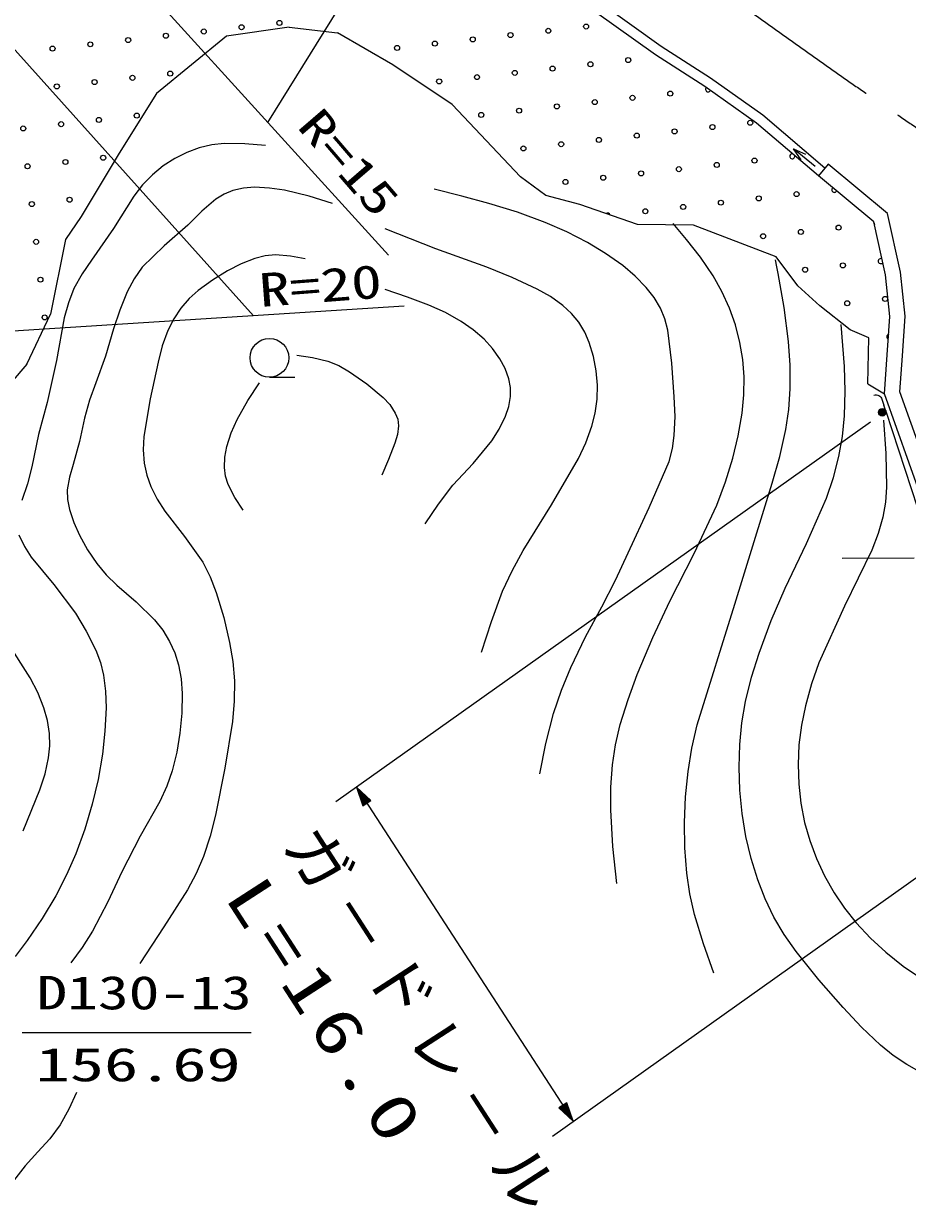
# Model space of a CAD drawing. Units: millimetres, scale not verified. Extents: x 40000 to 680000, y 20000 to 380000.
# Drawn here: x 179500 to 214337, y 257670 to 304269 of the extents above; entities that cross this region are included whole.
import ezdxf
from ezdxf.enums import TextEntityAlignment as Align

# ---------------------------------------------------------------- set-up
doc = ezdxf.new("R2010")
doc.units = ezdxf.units.MM
doc.header["$LTSCALE"] = 1000
doc.linetypes.add('CHAIN', pattern=[18.5, 12, -1.5, 3.5, -1.5])
for name, color, linetype, lineweight in [('M-BGD', 7, 'Continuous', 25), ('M-BGD-HTXT', 7, 'Continuous', 13), ('M-BMK', 2, 'CHAIN', 13)]:
    doc.layers.add(name, color=color, linetype=linetype, lineweight=lineweight)
doc.styles.add('ＭＳ ゴシック', font='')
doc.styles.get('ＭＳ ゴシック').set_extended_font_data('MS Gothic')

# ---------------------------------------------------------------- blocks, each defined once
blk = doc.blocks.new('BUHIN38')
at = {"color": 7, "linetype": 'Continuous', "lineweight": 25}
for radius in [149, 132, 115, 96.8, 79.5, 58.5, 40.5, 23.2, 4.5]:
    blk.add_circle((-52, 140), radius, dxfattribs=at)
blk = doc.blocks.new('BUHIN25')
at = {"color": 7, "linetype": 'Continuous', "lineweight": 25}
blk.add_line((-764, -31), (-723, -1026), dxfattribs=at)
blk.add_circle((0, 0), 765, dxfattribs=at)

msp = doc.modelspace()

# ---------------------------------------------------------------- linework, layer by layer
at = {"layer": 'M-BGD'}
for p, q in [((204627, 303370), (202222, 305089)), ((204403, 303039), (201996, 304759)), ((189968, 304132), (187492, 303780)), ((189968, 304132), (191867, 303904)), ((194056, 302640), (191867, 303904)), ((187492, 303780), (184742, 301510)), ((206580, 302117), (204627, 303370)), ((206357, 301785), (204403, 303039)), ((196397, 301077), (194056, 302640)), ((208640, 300664), (206580, 302117)), ((184742, 301510), (183269, 299158)), ((208394, 300348), (206357, 301785)), ((199083, 298222), (196397, 301077)), ((211086, 298570), (208640, 300664)), ((210832, 298262), (208394, 300348)), ((210700, 298633), (209850, 299326)), ((183269, 299158), (181772, 296666)), ((211214, 298724), (210832, 298262)), ((213556, 296787), (211214, 298724)), ((213014, 296457), (210832, 298262)), ((200082, 297493), (199083, 298222)), ((201431, 297142), (200082, 297493)), ((203703, 296353), (201431, 297142)), ((181772, 296666), (181151, 295756)), ((213469, 294368), (213014, 296457)), ((214062, 294464), (213556, 296787)), ((205912, 296319), (203703, 296353)), ((209167, 295075), (205912, 296319)), ((181151, 295756), (180565, 292814)), ((210018, 293936), (209167, 295075)), ((213647, 292715), (213469, 294368)), ((214250, 292728), (214062, 294464)), ((210893, 293140), (210018, 293936)), ((212086, 292189), (210893, 293140)), ((179625, 290844), (180565, 292814)), ((213546, 291203), (213647, 292715)), ((214145, 291163), (214250, 292728)), ((212816, 291881), (212086, 292189)), ((212774, 290066), (212816, 291881)), ((179625, 290844), (178441, 289466)), ((213440, 289668), (213546, 291203)), ((214047, 289751), (214145, 291163)), ((212774, 290066), (213440, 289668)), ((215860, 282836), (213440, 289668)), ((216176, 283740), (214047, 289751)), ((213489, 288988), (213411, 289225)), ((214612, 283193), (211773, 283180))]:
    msp.add_line(p, q, dxfattribs=at)
for points in [[(189028, 299467), (188214, 299533), (187407, 299539), (186915, 299486), (186418, 299371), (185933, 299194), (185459, 298957), (185004, 298661), (184579, 298312), (184187, 297907), (183844, 297467), (183039, 296194), (182175, 294940), (181802, 294399), (181481, 293826), (181263, 293256), (181100, 292662), (180791, 290983), (180426, 289327), (180091, 288066), (179817, 286797), (179656, 286127), (179432, 285460)], [(210147, 298899), (209850, 299326), (210328, 299120)], [(191678, 297175), (190752, 297461), (189786, 297696), (189198, 297785), (188600, 297814), (188169, 297781), (187749, 297688), (187402, 297547), (187081, 297351), (186519, 296874), (185971, 296328), (185036, 295506), (184167, 294661), (183854, 294200), (183585, 293695), (183286, 292976), (183043, 292231), (182724, 291161), (182347, 290109), (182093, 289417), (181898, 288711), (181706, 287797), (181452, 286883), (181307, 286391), (181222, 285886), (181232, 285504), (181304, 285112), (181474, 284599), (181702, 284103), (182018, 283522), (182385, 282974), (182755, 282533), (183178, 282124), (183939, 281465), (184660, 280760), (184982, 280348), (185254, 279901), (185457, 279454), (185605, 278982), (185706, 278433), (185749, 277859), (185734, 277077), (185659, 276286), (185534, 275541), (185349, 274806), (185141, 274196), (184872, 273598), (184099, 272226), (183376, 270823), (182824, 269633), (182221, 268476), (181812, 267841), (181363, 267233)], [(199844, 274682), (200088, 275877), (200393, 277066), (200704, 277984), (201071, 278882), (201655, 280089), (202291, 281266), (202835, 282319), (203325, 283398), (204163, 285194), (204941, 287008), (205075, 287514), (205148, 288025), (205178, 288782), (205147, 289554), (205053, 290882), (204900, 292187), (204779, 292632), (204602, 293053), (204350, 293474), (204043, 293867), (203608, 294311), (203118, 294725), (202436, 295211), (201731, 295640), (200907, 296065), (200063, 296433), (198964, 296835), (197845, 297179), (196770, 297472), (195689, 297748)], [(202878, 270368), (202731, 271819), (202645, 273273), (202649, 274159), (202713, 275039), (202836, 275832), (203020, 276627), (203325, 277623), (203688, 278604), (204305, 280063), (204978, 281498), (205932, 283376), (206833, 285283), (207172, 286196), (207456, 287134), (207671, 288011), (207828, 288910), (207897, 289626), (207905, 290346), (207851, 291026), (207735, 291701), (207557, 292386), (207321, 293053), (207026, 293706), (206678, 294328), (206178, 295062), (205629, 295762), (205367, 296078), (205103, 296391)], [(197552, 279482), (197939, 280695), (198382, 281883), (198759, 282696), (199194, 283491), (200313, 285291), (201376, 287116), (201667, 287742), (201901, 288390), (202034, 288913), (202109, 289456), (202120, 290014), (202071, 290575), (201963, 291143), (201797, 291696), (201619, 292108), (201386, 292495), (201096, 292843), (200753, 293158), (200271, 293504), (199747, 293804), (198759, 294263), (197754, 294663), (195746, 295391), (193755, 296172)], [(190604, 295000), (190015, 295105), (189432, 295148), (189023, 295109), (188620, 295009), (188076, 294795), (187540, 294518), (186940, 294159), (186376, 293752), (186019, 293424), (185702, 293051), (185418, 292629), (185182, 292169), (184966, 291562), (184803, 290924), (184489, 289468), (184232, 287993), (184213, 287460), (184255, 286934), (184356, 286470), (184515, 286019), (184765, 285516), (185068, 285040), (185840, 284051), (186560, 283028), (186852, 282451), (187094, 281835), (187387, 280857), (187621, 279867), (187747, 279118), (187813, 278354), (187801, 277550), (187728, 276747), (187427, 274905), (187062, 273054), (186856, 272232), (186590, 271423), (186304, 270761), (185958, 270113), (185024, 268653), (184085, 267207)], [(206709, 266830), (206296, 267979), (205942, 269143), (205764, 269950), (205645, 270769), (205570, 271767), (205555, 272770), (205596, 273780), (205697, 274783), (205846, 275698), (206057, 276614), (207533, 281379), (209007, 286146), (209306, 287196), (209545, 288258), (209659, 289058), (209714, 289866), (209711, 290797), (209648, 291736), (209476, 293073), (209244, 294411), (209192, 294685), (209140, 294960)], [(195331, 284542), (195855, 285324), (196425, 286069), (197215, 286920), (197961, 287814), (198249, 288279), (198491, 288787), (198621, 289167), (198694, 289569), (198689, 289915), (198622, 290269), (198476, 290671), (198273, 291053), (197983, 291461), (197650, 291824), (197221, 292196), (196749, 292524), (196127, 292873), (195474, 293169), (194628, 293489), (193755, 293783)], [(215445, 262581), (214310, 263225), (213782, 263581), (213282, 263991), (212528, 264703), (211807, 265468), (210852, 266559), (209948, 267684), (209484, 268345), (209071, 269039), (208727, 269759), (208437, 270504), (208177, 271349), (207975, 272212), (207825, 273118), (207733, 274040), (207702, 274944), (207731, 275845), (207816, 276691), (207961, 277538), (208198, 278499), (208491, 279442), (208974, 280732), (209516, 282007), (210362, 283772), (211152, 285560), (211421, 286368), (211632, 287194), (211776, 287992), (211861, 288806), (211889, 289772), (211856, 290751), (211799, 291571), (211727, 292401)], [(190275, 291190), (190893, 291107), (191491, 290965), (191929, 290784), (192345, 290545), (193027, 290062), (193672, 289530), (193932, 289245), (194151, 288911), (194246, 288672), (194282, 288414), (194242, 288071), (194139, 287726), (193888, 287082), (193627, 286458)], [(188155, 285077), (187828, 285579), (187565, 286094), (187461, 286427), (187417, 286772), (187433, 287175), (187511, 287594), (187685, 288129), (187921, 288657), (188341, 289402), (188796, 290105)], [(213018, 289623), (213064, 289632), (213117, 289634), (213173, 289623), (213213, 289606), (213256, 289578), (213292, 289541), (213316, 289503), (213333, 289463), (213411, 289225)], [(213489, 288988), (214738, 285173), (215522, 283153), (216191, 282053), (217413, 280438), (219707, 277876), (222025, 275810)], [(213392, 288629), (213484, 287315), (213517, 285992), (213475, 285395), (213373, 284809), (213186, 284158), (212938, 283512), (211865, 281293), (210852, 279060), (210557, 278231), (210317, 277372), (210161, 276604), (210065, 275827), (210029, 275053), (210054, 274278), (210138, 273526), (210282, 272772), (210487, 272053), (210751, 271344), (211070, 270659), (211448, 269994), (211859, 269386), (212325, 268806), (212889, 268207), (213494, 267652), (214174, 267108), (214889, 266613)], [(179312, 284106), (179530, 283654), (179802, 283230), (180693, 282148), (181538, 281024), (181966, 280311), (182345, 279561), (182524, 279076), (182645, 278574), (182726, 277940), (182747, 277295), (182706, 276374), (182605, 275464), (182434, 274469), (182205, 273487), (181907, 272500), (181552, 271532), (181192, 270699), (180773, 269882), (180233, 268984), (179637, 268110), (179172, 267482)], [(179483, 272444), (180144, 274053), (180345, 274682), (180485, 275317), (180532, 275789), (180519, 276273), (180437, 276786), (180296, 277291), (180054, 277894), (179759, 278467), (178861, 279882)], [(181578, 262121), (181284, 261463), (180939, 260840), (180527, 260296), (180058, 259777), (179558, 259230), (179099, 258638)]]:
    msp.add_lwpolyline(points, dxfattribs=at)
for centre in [(189582, 304297), (185110, 303791), (186601, 303959), (188091, 304128), (198693, 303818), (200184, 303987), (201674, 304155), (180639, 303285), (182129, 303453), (183620, 303622), (194222, 303312), (195712, 303481), (197203, 303649), (203334, 302834), (200353, 302496), (201843, 302665), (182298, 301963), (183789, 302132), (185279, 302300), (195881, 301990), (197372, 302159), (198862, 302328), (180808, 301794), (204993, 301512), (200521, 301006), (202012, 301174), (203502, 301343), (182467, 300472), (183957, 300641), (197540, 300668), (199031, 300837), (179486, 300135), (180976, 300304), (205161, 300021), (206652, 300190), (208142, 300359), (202180, 299684), (203671, 299853), (199199, 299347), (200690, 299515), (179654, 298645), (181145, 298813), (182635, 298982), (206821, 298699), (208311, 298868), (202349, 298193), (203840, 298362), (205330, 298531), (200859, 298025), (181314, 297323), (206989, 297209), (208480, 297378), (209970, 297546), (179823, 297154), (204008, 296872), (205499, 297040), (208648, 295887), (210139, 296056), (211629, 296224), (179992, 295664), (210307, 294565), (211798, 294734), (180160, 294173), (211967, 293243), (213457, 293412), (180329, 292683)]:
    msp.add_circle(centre, 99.5, dxfattribs=at)
for centre, start, end in [((206483, 301680), 137.3309, 332.2481), ((209801, 299037), 84.9699, 13.9201), ((211461, 297715), 128.4825, 332.3343), ((202518, 296703), 16.684, 125.0135), ((213120, 296393), 166.9937, 217.572), ((213288, 294903), 63.501, 321.0648), ((213626, 291922), 104.5772, 247.7866)]:
    msp.add_arc(centre, 99.5, start, end, dxfattribs=at)
at = {"layer": 'M-BGD-HTXT'}
for p, q in [((189132, 300374), (196981, 313023)), ((193880, 295142), (179090, 311438)), ((188560, 292753), (175239, 307596)), ((194504, 293134), (144299, 289916)), ((212881, 288556), (191811, 273583)), ((200347, 260405), (221417, 275378)), ((192626, 274163), (201162, 260985)), ((179448, 264487), (188463, 264487))]:
    msp.add_line(p, q, dxfattribs=at)
for points in [[(192626, 274163), (192876, 273431), (193191, 273635)], [(192710, 274034), (193118, 273644), (192898, 273501)], [(192750, 273971), (193079, 273652), (192906, 273540)], [(192792, 273906), (193041, 273660), (192915, 273579)], [(192833, 273843), (193002, 273669), (192923, 273618)], [(201162, 260985), (200912, 261716), (200597, 261512)], [(201079, 261114), (200670, 261503), (200890, 261646)], [(201038, 261177), (200709, 261495), (200882, 261607)], [(200996, 261241), (200748, 261487), (200874, 261568)], [(200955, 261304), (200787, 261478), (200865, 261529)]]:
    msp.add_lwpolyline(points, close=True, dxfattribs=at)
for points in [[(192668, 274098), (193157, 273635), (192890, 273462), (192669, 274096)], [(192947, 273667), (192875, 273779), (192963, 273677), (192931, 273657), (192875, 273779)], [(201121, 261049), (200631, 261512), (200899, 261685), (201120, 261051)], [(200841, 261480), (200914, 261369), (200826, 261470), (200857, 261491), (200914, 261369)]]:
    msp.add_lwpolyline(points, dxfattribs=at)
at = {"layer": 'M-BMK'}
msp.add_arc((334904, 478687), 215219, 232.21208, 250.7569, dxfattribs=at)

# ---------------------------------------------------------------- block references
at = {"layer": 'M-BGD', "rotation": 87.6457}
for name, p in [('BUHIN25', (189190, 291091)), ('BUHIN38', (213489, 288988))]:
    msp.add_blockref(name, p, dxfattribs=at)

# ---------------------------------------------------------------- texts
at = {"layer": 'M-BGD-HTXT', "style": 'ＭＳ ゴシック', "width": 1.35}
for s, rotation, p in [('R=15', 310.7, (189938, 299943)), ('R=20', 4.4, (188860, 292701))]:
    msp.add_text(s, height=1320, rotation=rotation, dxfattribs=at).set_placement(p, align=Align.BOTTOM_LEFT)
at = {"layer": 'M-BGD-HTXT', "style": 'ＭＳ ゴシック'}
for s, width, p in [('D130-13', 1.35, (180005, 265003)), ('156.69', 1.5, (179974, 262166))]:
    msp.add_text(s, height=1320, dxfattribs=dict(at, width=width)).set_placement(p, align=Align.BOTTOM_LEFT)
at = {"layer": 'M-BGD-HTXT', "char_height": 1833, "attachment_point": 7, "rotation": 302.9, "style": 'ＭＳ ゴシック'}
for s, insert in [('\\T1.2;ガ－ドレ－ル', (189586, 271829)), ('\\T1.2;\\W1.35;L=16.0', (187360, 269820))]:
    msp.add_mtext(s, dxfattribs=dict(at, insert=insert))

doc.saveas('drawing.dxf')
